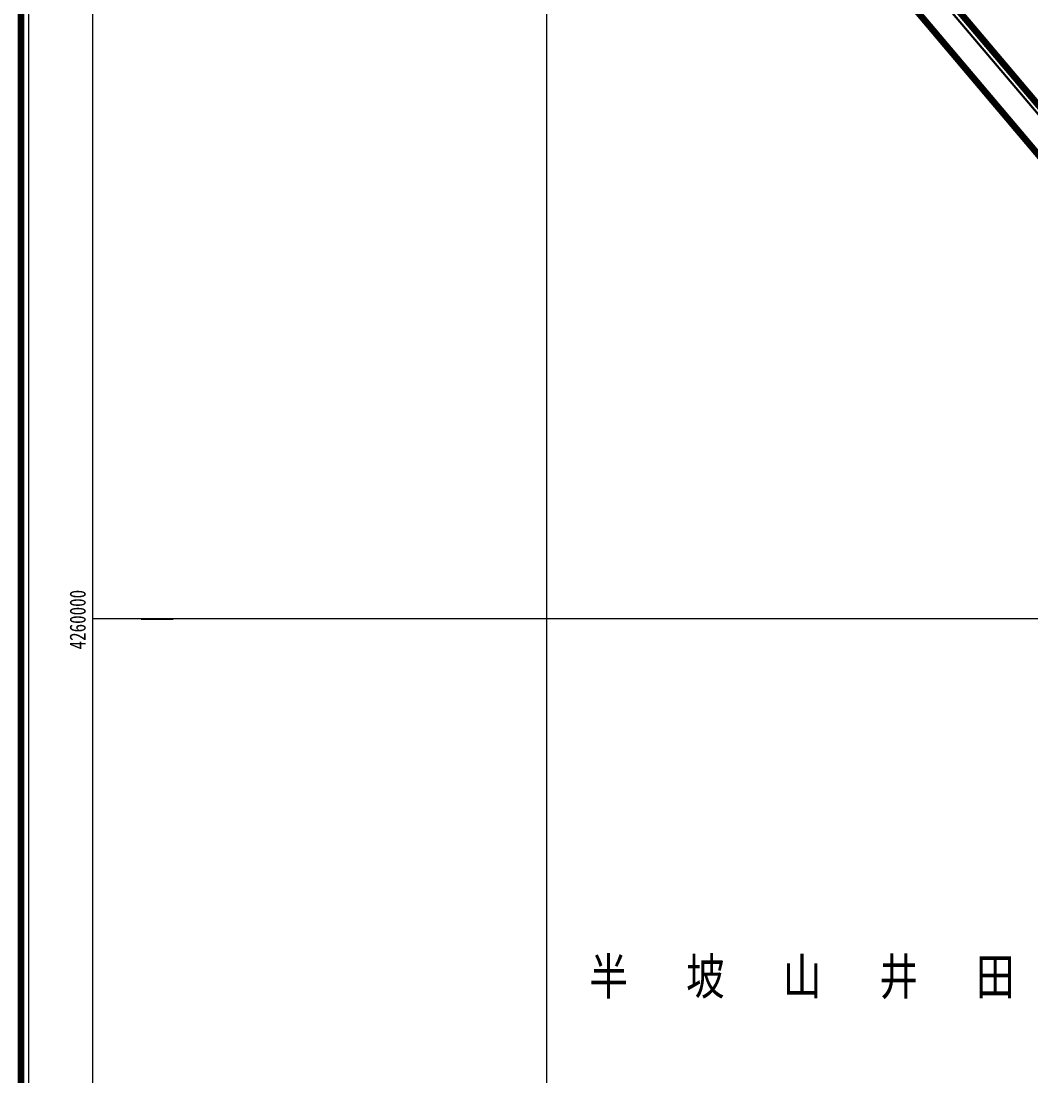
# Model space of a CAD drawing. Header units: millimetres. Extents: x 37412591 to 74834139, y 4258245 to 8527567.
# Drawn here: x 37412591 to 37413377, y 4259644 to 4260466 of the extents above; entities that cross this region are included whole.
import ezdxf
from ezdxf.enums import TextEntityAlignment as Align

# ---------------------------------------------------------------- set-up
doc = ezdxf.new("R2010")
doc.units = ezdxf.units.MM
for name, color, linetype in [('2', 2, 'Continuous'), ('TK', 7, 'Continuous'), ('井田边界', 7, 'Continuous'), ('文字', 7, 'Continuous')]:
    doc.layers.add(name, color=color, linetype=linetype)
doc.layers.add('保安煤柱线', color=1, linetype='线圈线（保安煤柱线） ----0-----0----0-----0----0-----0--', lineweight=30)
doc.styles.get("Standard").update_dxf_attribs({"font": 'simfang.ttf', "width": 0.6667})
doc.styles.add('标准', font='SimSun.ttf', dxfattribs={"width": 0.667})
doc.linetypes.add('FENCELINE1', pattern='A,6.35,-2.54,[133,ltypeshp.shx,S=2.54,R=0,X=-2.54,Y=0],-2.54,25.4', length=36.83)
doc.linetypes.add('井田境界', pattern='A,10,-4,["+",Standard,S=4,R=0,X=-2,Y=-2],-4,10', length=28)
doc.linetypes.add('线圈线（保安煤柱线） ----0-----0----0-----0----0-----0--', pattern='A,14.5,-2,[133,ltypeshp.shx,S=0.5,R=0,X=0,Y=0],-3,25.4', length=44.9)

msp = doc.modelspace()

# ---------------------------------------------------------------- linework, layer by layer
at = {"color": 0, "linetype": 'ByBlock', "lineweight": 20}
msp.add_line((37412646.51, 4258300.88, 4910.12), (37412646.51, 4263462.94, 4910.12), dxfattribs=at)
at = {"linetype": 'ByBlock', "lineweight": 20}
for p, q in [((37413000, 4258550.3, 4910.12), (37413000, 4262025.13, 4910.12)), ((37415219.04, 4260000, 4910.12), (37412646.51, 4260000, 4910.12))]:
    msp.add_line(p, q, dxfattribs=at)
at = {"color": 0, "linetype": 'ByBlock', "lineweight": 100, "elevation": 4910.12}
msp.add_lwpolyline([(37412590.51, 4263518.94), (37417037.26, 4263518.94), (37417037.26, 4258244.88), (37412590.51, 4258244.88)], close=True, dxfattribs=at)
at = {"color": 0, "linetype": 'ByBlock', "lineweight": 20, "elevation": 4910.12}
msp.add_lwpolyline([(37412596.51, 4263512.94), (37417031.26, 4263512.94), (37417031.26, 4258250.88), (37412596.51, 4258250.88)], close=True, dxfattribs=at)
at = {"color": 3, "lineweight": 100, "ltscale": 10}
msp.add_polyline3d([(37415661.38, 4263247.38, 0), (37416018.55, 4261181.59, 0), (37416028.51, 4260479.55, 0), (37416063.68, 4259635.34, 0), (37416077.34, 4259307.43, 0), (37416079.21, 4259262.51, 0), (37415873.11, 4258928.31, 0), (37415672.63, 4258832.98, 0), (37415452.62, 4258728.36, 0), (37415109.19, 4258629.51, 0), (37414924.15, 4258576.4, 0), (37412941.65, 4260923.05, 0), (37413501.52, 4261401.53, 0)], dxfattribs=at)
at = {"layer": 'TK', "color": 0, "linetype": 'Continuous', "lineweight": -3}
msp.add_line((37412684.03, 4260000, 4910.12), (37412709.03, 4260000, 4910.12), dxfattribs=at)
at = {"layer": '井田边界', "color": 0, "linetype": '井田境界', "lineweight": 100, "ltscale": 5}
msp.add_lwpolyline([(37416043.52, 4261183.92), (37416053.51, 4260479.91), (37416104.51, 4259255.91), (37415890.51, 4258908.9), (37415461.5, 4258704.9), (37414915.5, 4258547.9), (37412906.49, 4260925.93), (37415678.53, 4263294.94)], close=True, dxfattribs=at)
at = {"layer": '保安煤柱线', "color": 1, "linetype": 'FENCELINE1', "lineweight": 30, "ltscale": 2}
msp.add_line((37412934.63, 4260923.63, 4911.4), (37414922.44, 4258570.71, 4911.4), dxfattribs=at)

# ---------------------------------------------------------------- texts
at = {"layer": '2', "color": 0, "lineweight": 5, "style": '标准', "width": 0.78}
msp.add_text('4260000', height=12.5, rotation=90, dxfattribs=at).set_placement((37412644.54, 4260022.51, 4910.12), align=Align.BOTTOM_RIGHT)
at = {"layer": '文字', "lineweight": 5, "style": '标准', "width": 0.78}
msp.add_text('半   坡   山   井   田', height=28.35, dxfattribs=at).set_placement((37413033.21, 4259706.96, 4910.12))

doc.saveas('drawing.dxf')
